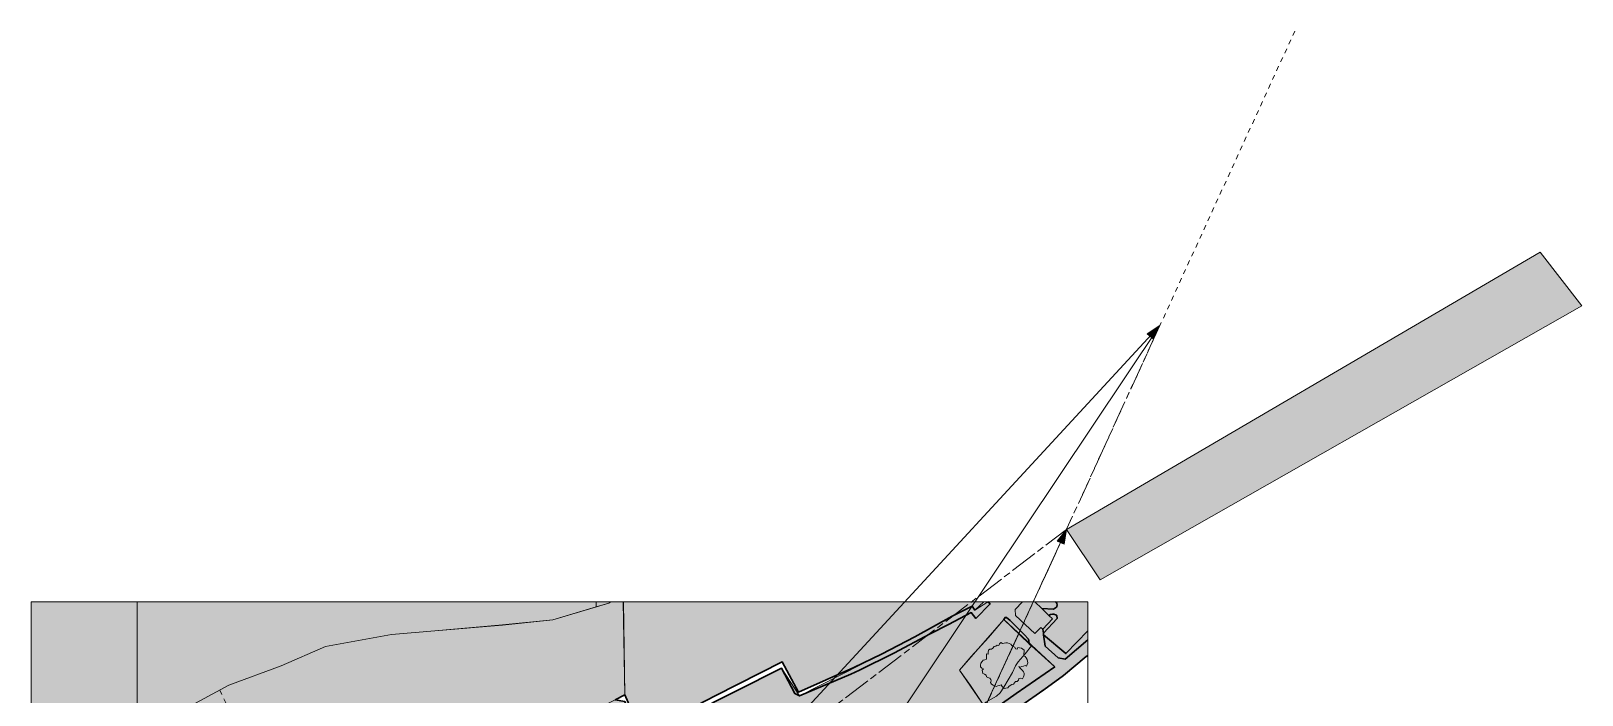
# Model space of a CAD drawing. Header units: metres. Extents: x -169 to 222, y -129 to 263.
# Drawn here: x -116.3 to 221.6, y 118.2 to 262.9 of the extents above; entities that cross this region are included whole.
import ezdxf

# ---------------------------------------------------------------- set-up
doc = ezdxf.new("R2010")
doc.units = ezdxf.units.M
doc.header["$LTSCALE"] = 5.08
doc.header["$XCLIPFRAME"] = 0
doc.header["$PDMODE"] = 1
doc.header["$PDSIZE"] = -2
for name, pattern in [('Dash Style-1', [0.41664, 0.20828, -0.20836]), ('DGN Style 2', [3.417717, 2.050591, -1.367126]), ('ISO-08 Long Dashed Short Dashed', [1.8, 1.2, -0.15, 0.3, -0.15])]:
    doc.linetypes.add(name, pattern=pattern)
doc.layers.get('0').update_dxf_attribs({"lineweight": 18})
for name, color, linetype, lineweight in [('buildings', 7, 'Continuous', 5), ('green areas', 7, 'DGN Style 2', 5), ('None', 7, 'Continuous', 5), ('sit-boom kleur A', 7, 'Continuous', 9), ('zja-schaduw', 7, 'Continuous', 5), ('zja-situatie water', 7, 'Continuous', 5)]:
    doc.layers.add(name, color=color, linetype=linetype, lineweight=lineweight)
doc.layers.add('site location - A-Z400-H-Cfil4', color=7, linetype='Continuous', lineweight=5, true_color=0x5a5a5a)
doc.layers.add('zja-hulp', color=7, linetype='Continuous', lineweight=18, true_color=0x00ff41)
picture_1 = doc.add_image_def('image1.jpg', size_in_pixel=(1024, 683))

# ---------------------------------------------------------------- blocks, each defined once
blk = doc.blocks.new('Group-30-1')
at = {"layer": 'sit-boom kleur A', "linetype": 'Continuous', "lineweight": 0, "true_color": 0x99aa00}
blk.add_hatch(color=54, dxfattribs=at).paths.add_polyline_path([(95.42, 119.95), (95.69, 119.62), (96.07, 119.7), (96.49, 119.79), (96.77, 120.07), (97.05, 120.32), (97.37, 120.51), (97.72, 120.61), (97.96, 120.9), (98.2, 121.19), (98.56, 121.17), (98.84, 121.46), (98.93, 121.81), (99.32, 121.86), (99.73, 121.77), (99.93, 122.18), (100.09, 122.6), (100.07, 122.96), (99.94, 123.3), (99.69, 123.57), (99.44, 123.87), (99.15, 124.15), (98.89, 124.43), (99.23, 124.26), (99.58, 124.44), (99.96, 124.5), (100.28, 124.68), (100.59, 124.49), (100.74, 124.86), (100.87, 125.22), (100.81, 125.6), (100.74, 125.97), (100.54, 126.28), (100.32, 126.58), (100.01, 126.78), (99.97, 127.25), (100.09, 127.63), (100.06, 128.01), (99.75, 128.21), (99.46, 128.43), (99.04, 128.53), (98.68, 128.59), (98.57, 128.24), (98.2, 128.28), (98.04, 128.64), (97.7, 128.77), (97.37, 129), (97.17, 129.32), (96.81, 129.45), (96.45, 129.62), (96.08, 129.56), (95.7, 129.54), (95.35, 129.45), (94.96, 129.63), (94.73, 129.33), (94.55, 129.01), (94.19, 129.04), (93.88, 128.83), (93.51, 128.76), (93.27, 128.45), (92.96, 128.23), (92.57, 128.2), (92.29, 127.98), (92.25, 127.51), (92.22, 127.15), (91.86, 127.22), (91.85, 126.77), (91.86, 126.39), (91.89, 126.03), (91.53, 125.86), (91.16, 125.82), (90.93, 125.52), (90.65, 125.12), (90.59, 124.71), (90.54, 124.33), (90.85, 124.09), (91.21, 123.91), (90.96, 123.65), (90.98, 123.26), (91.1, 122.89), (91.44, 122.76), (91.77, 122.55), (91.85, 122.17), (92.19, 122.01), (92.56, 121.9), (92.8, 121.62), (92.89, 121.27), (92.77, 120.91), (92.93, 120.56), (93.29, 120.38), (93.64, 120.23), (94.01, 120.08), (94.36, 120.24), (94.72, 120.27), (95.08, 120.44), (95.29, 120.1)])
at = {"layer": 'zja-schaduw', "linetype": 'Continuous', "lineweight": 0, "true_color": 0x000000}
blk.add_hatch(color=178, dxfattribs=at).paths.add_polyline_path([(96.59, 118.66), (96.86, 118.33), (97.25, 118.41), (97.67, 118.5), (97.95, 118.78), (98.23, 119.03), (98.55, 119.22), (98.9, 119.32), (99.14, 119.61), (99.38, 119.9), (99.74, 119.88), (100.02, 120.17), (100.11, 120.52), (100.5, 120.57), (100.91, 120.48), (101.11, 120.89), (101.26, 121.31), (101.25, 121.67), (101.12, 122.01), (100.86, 122.28), (100.62, 122.58), (100.32, 122.86), (100.07, 123.14), (100.41, 122.97), (100.76, 123.15), (101.14, 123.21), (101.46, 123.39), (101.77, 123.2), (101.91, 123.57), (102.05, 123.93), (101.98, 124.31), (101.91, 124.68), (101.72, 124.99), (101.5, 125.29), (101.19, 125.49), (101.14, 125.96), (101.26, 126.34), (101.23, 126.72), (100.93, 126.92), (100.64, 127.14), (100.22, 127.24), (99.86, 127.3), (99.75, 126.95), (99.38, 126.99), (99.22, 127.35), (98.87, 127.48), (98.54, 127.71), (98.34, 128.03), (97.99, 128.16), (97.62, 128.33), (97.26, 128.27), (96.88, 128.25), (96.53, 128.16), (96.13, 128.34), (95.91, 128.04), (95.73, 127.72), (95.37, 127.75), (95.06, 127.54), (94.68, 127.47), (94.44, 127.16), (94.14, 126.94), (93.75, 126.91), (93.47, 126.69), (93.43, 126.22), (93.4, 125.86), (93.04, 125.93), (93.03, 125.48), (93.03, 125.1), (93.07, 124.74), (92.71, 124.57), (92.34, 124.53), (92.1, 124.23), (91.83, 123.83), (91.77, 123.42), (91.72, 123.04), (92.03, 122.8), (92.39, 122.62), (92.14, 122.36), (92.15, 121.97), (92.28, 121.6), (92.62, 121.47), (92.95, 121.26), (93.02, 120.88), (93.37, 120.72), (93.74, 120.61), (93.98, 120.33), (94.06, 119.98), (93.95, 119.62), (94.1, 119.27), (94.47, 119.09), (94.82, 118.94), (95.19, 118.79), (95.54, 118.95), (95.9, 118.98), (96.26, 119.15), (96.46, 118.81), (96.59, 118.66)])
at = {"layer": 'sit-boom kleur A', "linetype": 'Continuous', "lineweight": 5, "flags": 128}
blk.add_lwpolyline([(95.42, 119.95), (95.69, 119.62), (96.07, 119.7), (96.49, 119.79), (96.77, 120.07), (97.05, 120.32), (97.37, 120.51), (97.72, 120.61), (97.96, 120.9), (98.2, 121.19), (98.56, 121.17), (98.84, 121.46), (98.93, 121.81), (99.32, 121.86), (99.73, 121.77), (99.93, 122.18), (100.09, 122.6), (100.07, 122.96), (99.94, 123.3), (99.69, 123.57), (99.44, 123.87), (99.15, 124.15), (98.89, 124.43), (99.23, 124.26), (99.58, 124.44), (99.96, 124.5), (100.28, 124.68), (100.59, 124.49), (100.74, 124.86), (100.87, 125.22), (100.81, 125.6), (100.74, 125.97), (100.54, 126.28), (100.32, 126.58), (100.01, 126.78), (99.97, 127.25), (100.09, 127.63), (100.06, 128.01), (99.75, 128.21), (99.46, 128.43), (99.04, 128.53), (98.68, 128.59), (98.57, 128.24), (98.2, 128.28), (98.04, 128.64), (97.7, 128.77), (97.37, 129), (97.17, 129.32), (96.81, 129.45), (96.45, 129.62), (96.08, 129.56), (95.7, 129.54), (95.35, 129.45), (94.96, 129.63), (94.73, 129.33), (94.55, 129.01), (94.19, 129.04), (93.88, 128.83), (93.51, 128.76), (93.27, 128.45), (92.96, 128.23), (92.57, 128.2), (92.29, 127.98), (92.25, 127.51), (92.22, 127.15), (91.86, 127.22), (91.85, 126.77), (91.86, 126.39), (91.89, 126.03), (91.53, 125.86), (91.16, 125.82), (90.93, 125.52), (90.65, 125.12), (90.59, 124.71), (90.54, 124.33), (90.85, 124.09), (91.21, 123.91), (90.96, 123.65), (90.98, 123.26), (91.1, 122.89), (91.44, 122.76), (91.77, 122.55), (91.85, 122.17), (92.19, 122.01), (92.56, 121.9), (92.8, 121.62), (92.89, 121.27), (92.77, 120.91), (92.93, 120.56), (93.29, 120.38), (93.64, 120.23), (94.01, 120.08), (94.36, 120.24), (94.72, 120.27), (95.08, 120.44), (95.29, 120.1), (95.42, 119.95)], close=True, dxfattribs=at)
at = {"layer": 'zja-hulp', "linetype": 'Continuous', "lineweight": 5}
blk.add_point((95.71, 124.62), dxfattribs=at)

msp = doc.modelspace()

# ---------------------------------------------------------------- hatches: boundary and pattern name
at = {"layer": 'green areas', "linetype": 'Continuous', "lineweight": 0, "true_color": 0xeee9cc}
msp.add_hatch(color=254, dxfattribs=at).paths.add_polyline_path([(-116.29, 50.95), (-116.29, 24.94), (-114.21, 19.27), (-114.99, 17.5), (-114.22, 16.1), (-113.86, 15.87), (-107.37, 19.14), (-85.99, 30.01), (-67.63, 38.83), (-42.03, 50.53), (-7.19, 66.34), (17.4, 77.18), (44.22, 89.11), (55.82, 94.1), (57.6, 95.25), (74.78, 102.66), (79.97, 104.87), (97.68, 114.73), (108.66, 122.44), (113.94, 126.84), (113.94, 138.52), (92.14, 138.52), (89.36, 136.71), (88.73, 137.59), (68.97, 127.1), (51.11, 118.02), (47.21, 124.05), (27.32, 114.01), (16.27, 109.12), (13.08, 116.77), (10.96, 117.17), (-20.94, 101.83), (-40.13, 92.2), (-48.25, 88.55), (-63.25, 82.17), (-62.19, 79.8), (-66.72, 69.85), (-77.15, 65.93), (-116.29, 50.99)])
at = {"layer": 'green areas', "linetype": 'Continuous', "lineweight": 0, "true_color": 0xc0dcc0}
msp.add_hatch(color=254, dxfattribs=at).paths.add_polyline_path([(85.96, 123.63), (95.64, 134.66), (106.76, 124.35), (92.39, 114.34)])
at = {"layer": 'None', "linetype": 'Continuous', "lineweight": 0, "true_color": 0xffaa99}
msp.add_hatch(color=21, dxfattribs=at).paths.add_polyline_path([(109.3, 154.3), (116.6, 143.3), (221.6, 203), (212.5, 214.7)])
at = {"layer": 'None', "linetype": 'Continuous', "lineweight": 0}
for points in [[(126.9, 196.95), (129.65, 198.74), (128.16, 195.81)], [(107.23, 151.75), (109.3, 154.3), (108.79, 151.05)], [(107.23, 151.75), (109.3, 154.3), (108.79, 151.05)]]:
    msp.add_hatch(color=7, dxfattribs=at).paths.add_polyline_path(points)
at = {"layer": 'zja-situatie water', "linetype": 'Continuous', "lineweight": 0, "true_color": 0xcfe6e6}
for points in [[(10.01, 138.52), (-116.29, 138.52), (-116.29, 96.88), (-109.84, 100.86), (-102.06, 103.74), (-92.16, 109.23), (-82.17, 115.46), (-73.17, 120.34), (-61.81, 124.56), (-52.13, 128.77), (-37.73, 131.37), (-28.33, 132.21), (-13.55, 133.47), (-2.58, 134.57), (9.59, 138.25), (10.01, 138.52)], [(12.75, 138.52), (10.01, 138.52), (9.59, 138.25), (-2.58, 134.57), (-13.55, 133.47), (-28.33, 132.21), (-37.73, 131.37), (-52.13, 128.77), (-61.81, 124.56), (-73.17, 120.34), (-82.17, 115.46), (-92.16, 109.23), (-95.58, 107.34), (-63.25, 82.17), (-51.78, 87.12), (-44.71, 89.99), (-35.54, 94.41), (-23.45, 100.57), (-11.51, 106.58), (5.9, 114.59), (10.96, 117.17), (13.1, 118.27), (12.75, 138.52)], [(91.29, 138.52), (12.75, 138.52), (13.1, 118.27), (16.8, 109.78), (32.9, 118.11), (47.34, 125.45), (50.9, 118.87), (62.96, 124.24), (68.97, 127.1), (76.29, 130.87), (84.42, 135.37), (88.73, 137.59), (89.36, 136.71), (91.29, 138.52)]]:
    msp.add_hatch(color=254, dxfattribs=at).paths.add_polyline_path(points)

# ---------------------------------------------------------------- linework, layer by layer
at = {"color": 7, "linetype": 'Continuous', "lineweight": 5, "flags": 128}
msp.add_lwpolyline([(-116.29, 138.52), (113.94, 138.52), (113.94, -122.48), (-116.29, -122.48), (-116.29, 138.52)], close=True, dxfattribs=at)
at = {"layer": 'buildings'}
msp.add_line((102.37, 138.52), (103.94, 137.05), dxfattribs=at)
at = {"layer": 'buildings', "flags": 128}
for points in [[(99.68, 138.52), (98.1, 136.86), (98.16, 135.51), (102.38, 131.62), (103.67, 132.96), (104.16, 132.56)], [(105.47, 135.57), (106.24, 134.84), (104.16, 132.56)], [(91.11, 116.12), (88.37, 120.28), (85.96, 123.63), (88.52, 126.57), (92.3, 130.75), (95.64, 134.66)], [(101.13, 129.4), (99.25, 131.16), (95.64, 134.66)], [(91.11, 116.12), (91.74, 116.64), (94.07, 117.93), (94.86, 118.68), (95.68, 119.9), (97.53, 123.13), (98.2, 124.6), (98.8, 125.46), (100.32, 127.18), (101.69, 128.92)]]:
    msp.add_lwpolyline(points, dxfattribs=at)
at = {"layer": 'green areas', "color": 255, "linetype": 'Continuous', "flags": 128}
msp.add_lwpolyline([(97.68, 114.73), (108.66, 122.44), (113.94, 126.84), (113.94, 138.52), (92.14, 138.52), (89.36, 136.71), (88.73, 137.59), (68.97, 127.1), (51.11, 118.02), (47.21, 124.05), (27.32, 114.01)], dxfattribs=at)
at = {"layer": 'green areas', "color": 7, "linetype": 'Continuous', "flags": 128}
msp.add_lwpolyline([(85.96, 123.63), (95.64, 134.66), (106.76, 124.35), (92.39, 114.34)], close=True, dxfattribs=at)
at = {"layer": 'None', "color": 7, "linetype": 'Dash Style-1'}
for p, q in [((159.04, 262.9), (-2.71, -90.22)), ((-75.13, 119.28), (22.66, -95.15))]:
    msp.add_line(p, q, dxfattribs=at)
at = {"layer": 'None', "color": 7, "linetype": 'Continuous'}
for p, q in [((129.65, 198.74), (-22.68, -28.77)), ((-19.15, 37.61), (129.65, 198.74)), ((109.3, 154.3), (56.15, 38.93)), ((109.3, 154.3), (56.15, 38.93))]:
    msp.add_line(p, q, dxfattribs=at)
at = {"layer": 'None', "color": 7, "linetype": 'ISO-08 Long Dashed Short Dashed'}
for p, q in [((129.65, 198.74), (-2.71, -90.22)), ((39.36, 100.97), (109.3, 154.3))]:
    msp.add_line(p, q, dxfattribs=at)
at = {"layer": 'None', "color": 7, "linetype": 'Continuous', "flags": 128}
msp.add_lwpolyline([(109.3, 154.3), (116.6, 143.3), (221.6, 203), (212.5, 214.7)], close=True, dxfattribs=at)
at = {"layer": 'None', "color": 7, "linetype": 'Continuous', "lineweight": 5, "flags": 128}
for points in [[(126.9, 196.95), (129.65, 198.74), (128.16, 195.81)], [(107.23, 151.75), (109.3, 154.3), (108.79, 151.05)], [(107.23, 151.75), (109.3, 154.3), (108.79, 151.05)]]:
    msp.add_lwpolyline(points, close=True, dxfattribs=at)
at = {"layer": 'site location - A-Z400-H-Cfil4', "color": 7, "lineweight": 30}
msp.add_line((106.76, 124.35), (101.69, 128.92), dxfattribs=at)
at = {"layer": 'site location - A-Z400-H-Cfil4', "color": 7, "lineweight": 30, "flags": 128}
for points in [[(10.96, 117.17), (13.08, 116.77), (16.27, 109.12), (21.41, 111.66), (27.12, 114.45), (27.32, 114.01), (47.21, 124.05), (50.1, 118.51), (51.11, 118.02), (62.33, 122.73), (64.22, 123.61), (71.65, 127.3), (79.58, 131.52), (83.61, 133.6), (88.56, 136.19), (89.58, 134.91), (92.68, 138.06), (92.14, 138.52)], [(91.29, 138.52), (89.36, 136.71), (88.73, 137.59), (84.42, 135.37), (76.29, 130.87), (68.97, 127.1), (62.96, 124.24), (50.9, 118.87), (47.34, 125.45), (32.9, 118.11), (16.8, 109.78), (13.1, 118.27), (10.96, 117.17)], [(106.92, 138.52), (107.11, 138.35), (107.18, 138.12), (107.29, 137.87), (107.19, 137.51), (107.09, 137.36), (106.5, 136.9), (103.94, 137.05), (105.47, 135.57)], [(105.47, 135.57), (105.82, 135.79), (106.22, 135.84), (106.56, 135.8), (106.92, 135.66), (107.12, 135.6), (107.22, 135.52), (107.24, 134.86), (104.28, 131.72)], [(101.69, 128.92), (101.13, 129.4), (101.12, 130.05), (101, 130.39), (100.1, 131.39), (97, 134.43), (96.22, 135.11), (95.93, 135.11), (95.64, 134.66)], [(104.29, 131.36), (104.28, 131.72), (104.16, 132.56)], [(104.29, 131.36), (109.17, 127.25), (113.94, 132.19)], [(104.29, 131.36), (104.63, 128.87), (107.49, 126.31), (108.98, 126.04), (113.94, 130.25)], [(79.39, 104.61), (80.55, 105.14), (87.39, 108.66), (90.56, 110.41), (94.22, 112.57), (97.68, 114.73), (104.39, 119.31), (108.66, 122.44), (113.58, 126.61), (113.94, 126.84)], [(91.98, 114.97), (92.39, 114.34), (98.31, 118.51), (106.76, 124.35)]]:
    msp.add_lwpolyline(points, dxfattribs=at)

# ---------------------------------------------------------------- block references
at = {"layer": 'None', "color": 7}
msp.add_blockref('Group-30-1', (0, 0), dxfattribs=at)

# ---------------------------------------------------------------- pictures from other files: only their frames are drawn
at = {"layer": 'zja-situatie water', "lineweight": 0}
image = msp.add_image(picture_1, insert=(-193.14, 107.7), size_in_units=(100, 66.7), dxfattribs=at)
image.set_boundary_path([(786.44, 682.5), (1005.3, 682.5), (1023.5, 672.4), (1023.5, 366.91), (786.44, 366.91), (786.44, 682.5)])
image.dxf.flags = 15
image = msp.add_image(picture_1, insert=(-93.14, 107.7), size_in_units=(100, 66.7), dxfattribs=at)
image.set_boundary_path([(-0.5, 366.91), (-0.5, 672.4), (9.54, 666.84), (111.84, 603.05), (203.97, 553.1), (320.29, 509.87), (419.48, 466.73), (566.87, 440.1), (663.2, 431.48), (814.51, 418.65), (926.83, 407.37), (1023.5, 378.1), (1023.5, 366.91), (-0.5, 366.91)])
image.dxf.flags = 15
image = msp.add_image(picture_1, insert=(-81.24, 100.35), size_in_units=(100, 66.7), dxfattribs=at)
image.set_boundary_path([(-0.5, 522.57), (-0.5, 682.5), (586.8, 682.5), (591.25, 680.24), (713.53, 618.7), (891.82, 536.67), (943.61, 510.19), (965.53, 498.96), (961.9, 291.6), (933.88, 291.6), (929.6, 294.33), (804.95, 332.06), (692.62, 343.35), (541.3, 356.17), (444.98, 364.8), (297.6, 391.43), (198.4, 434.57), (82.09, 477.8), (-0.5, 522.57)])
image.dxf.flags = 15
image = msp.add_image(picture_1, insert=(6.86, 107.7), size_in_units=(100, 66.7), dxfattribs=at)
image.set_boundary_path([(-0.5, 366.91), (-0.5, 378.1), (27.48, 369.63), (31.76, 366.91), (-0.5, 366.91)])
image.dxf.flags = 15
image = msp.add_image(picture_1, insert=(12.02, 114.15), size_in_units=(100, 66.7), dxfattribs=at)
image.set_boundary_path([(29, 682.5), (135, 682.5), (213.32, 641.98), (361.17, 566.77), (397.68, 634.2), (521.16, 579.15), (582.65, 549.9), (657.65, 511.3), (740.95, 465.18), (785, 442.52), (791.45, 451.52), (811.23, 432.96), (6.97, 432.96), (10.6, 640.32), (29, 682.5)])
image.dxf.flags = 15

doc.saveas('drawing.dxf')
